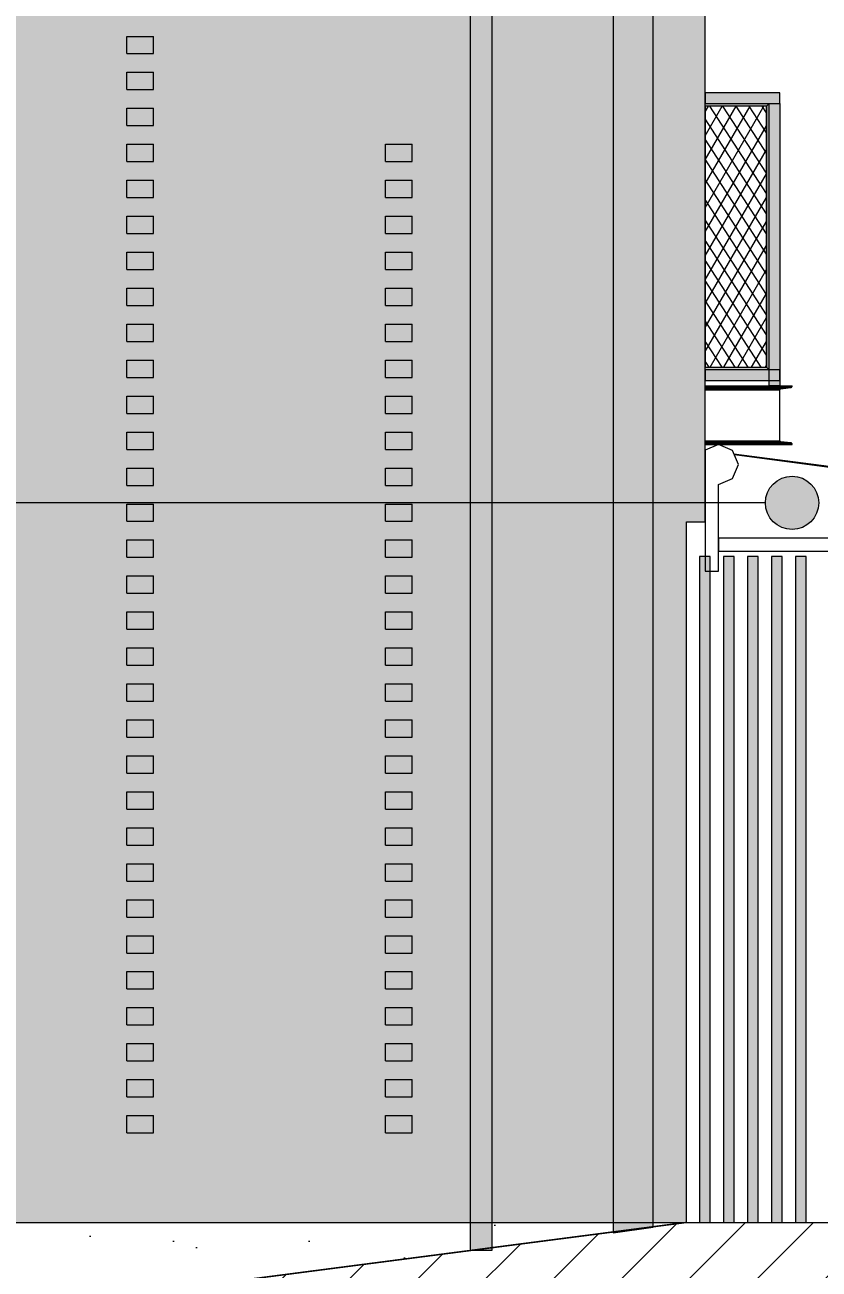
# Model space of a CAD drawing. Header units: millimetres. Extents: x 476571643 to 477489869, y 4620928210 to 4621294454.
# Drawn here: x 477418358 to 477421337, y 4621033012 to 4621037681 of the extents above; entities that cross this region are included whole.
import ezdxf

# ---------------------------------------------------------------- set-up
doc = ezdxf.new("R2010")
doc.units = ezdxf.units.MM
doc.header["$MEASUREMENT"] = 0
doc.set_wipeout_variables(frame=1)
doc.linetypes.add('Wipeout_Contour', pattern=[1000, 0, -1000])
for name, color, linetype, lineweight in [('0_Pen_No__250_Pen_No__255', 255, 'Continuous', 0), ('0_Pen_No__250_Pen_No__7', 7, 'Continuous', 0), ('2D Drafting - General_Pen_No__7_Pen_No__250', 7, 'Continuous', 0), ('2D Drafting - General_Pen_No__7_Pen_No__7', 7, 'Continuous', 0), ('New_2D Drafting - General_Pen_No__30_Pen_No__9_Pen_No__9_Pen_No__255', 255, 'Continuous', 0), ('New_2D Drafting - General_Pen_No__30_Pen_No__9_Pen_No__9_Pen_No__42', 250, 'Continuous', 0), ('New_2D Drafting - General_Pen_No__30_Pen_No__9_Pen_No__9_Pen_No__7', 7, 'Continuous', 0), ('New_2D Drafting - General_Pen_No__4', 7, 'Continuous', 0), ('New_2D Drafting - General_Pen_No__7', 7, 'Continuous', 0), ('New_Interior - Furniture _Pen_No__250', 7, 'Continuous', 0), ('New_Structural - Bearing_Pen_No__250', 7, 'Continuous', 0), ('Structural - Bearing_Pen_No__7', 7, 'Continuous', 0), ('zoma_Pen_No__1', 1, 'Continuous', 0), ('zoma_Pen_No__5_Pen_No__142', 142, 'Continuous', 0)]:
    doc.layers.add(name, color=color, linetype=linetype, lineweight=lineweight)
doc.layers.add('New_2D Drafting - General_Pen_No__30_Pen_No__9_Pen_No__9_Pen_No__254', color=7, linetype='Continuous', lineweight=0, true_color=0xcccccc)
for name, color, linetype in [('New_Interior - Furniture', 7, 'Continuous'), ('zoma', 7, 'Continuous'), ('zoma_Pen_No__5', 7, 'Continuous')]:
    doc.layers.add(name, color=color, linetype=linetype)
doc.styles.add('GENERATED_STYLE_2', font='arial.ttf')
doc.dimstyles.new('GENERATED_STYLE__5', dxfattribs={"dimtxt": 300, "dimasz": 152, "dimexe": 0.18, "dimexo": 3, "dimgap": 0.09, "dimtad": 1, "dimtih": 1, "dimtoh": 1, "dimlfac": 0.001, "dimzin": 0, "dimdsep": 46, "dimtxsty": 'GENERATED_STYLE_2', "dimblk": 'ARROWHEAD_2', "dimblk1": 'ARROWHEAD_2', "dimblk2": 'ARROWHEAD_2', "dimcen": 0.09, "dimclrd": 1, "dimclre": 1, "dimclrt": 1, "dimadec": 0, "dimazin": 0, "dimtfac": 1, "dimtdec": 4, "dimtmove": 0, "dimatfit": 3, "dimfxl": 1, "dimtolj": 1, "dimtzin": 0, "dimarcsym": 0})

# ---------------------------------------------------------------- blocks, each defined once
blk = doc.blocks.new('*D1729', base_point=(476844527.1, 4621385791))
at = {"layer": 'zoma_Pen_No__1', "color": 1, "linetype": 'Continuous', "lineweight": 0, "transparency": 16777216}
for p, q in [((477420839.6, 4621041515.4), (477420839.6, 4621041815.4)), ((477429508.9, 4621041515.4), (477429508.9, 4621041815.4)), ((477420897.3, 4621041765.4), (477420781.8, 4621041565.4)), ((477429451.1, 4621041565.4), (477429566.6, 4621041765.4)), ((477420741.8, 4621041665.4), (477420839.6, 4621041665.4)), ((477420839.6, 4621041665.4), (477429508.9, 4621041665.4)), ((477429508.9, 4621041665.4), (477429606.7, 4621041665.4))]:
    blk.add_line(p, q, dxfattribs=at)
at = {"layer": 'zoma_Pen_No__1', "color": 1, "lineweight": 0, "transparency": 16777216, "insert": (477424661.3, 4621041725.4), "char_height": 300, "attachment_point": 7, "style": 'GENERATED_STYLE_2'}
blk.add_mtext('\\A1;{\\pql;\\fArial CYR|b0|i0|c204|p34;12.79}', dxfattribs=at)
blk = doc.blocks.new('ARROWHEAD_2')
at = {"color": 0, "linetype": 'Continuous', "lineweight": 0}
for p, q in [((-0.378, -0.655), (0.378, 0.655)), ((0, 0), (-1, 0))]:
    blk.add_line(p, q, dxfattribs=at)
blk = doc.blocks.new('Line_121', base_point=(477421235.9, 4621035887.1))
at = {"layer": 'zoma_Pen_No__5_Pen_No__142', "linetype": 'Continuous', "lineweight": 0}
blk.add_hatch(color=142, dxfattribs=at).paths.add_polyline_path([(477421135.9, 4621035887.1), (477421143.5, 4621035848.8), (477421165.2, 4621035816.4), (477421197.6, 4621035794.7), (477421235.9, 4621035787.1), (477421274.2, 4621035794.7), (477421306.6, 4621035816.4), (477421328.3, 4621035848.8), (477421335.9, 4621035887.1), (477421328.3, 4621035925.3), (477421306.6, 4621035957.8), (477421274.2, 4621035979.5), (477421235.9, 4621035987.1), (477421197.6, 4621035979.5), (477421165.2, 4621035957.8), (477421143.5, 4621035925.3)])
at = {"layer": 'zoma_Pen_No__5_Pen_No__142', "color": 142, "linetype": 'Continuous', "lineweight": 0}
blk.add_line((477421135.9, 4621035887.1), (477390425.5, 4621035887.1), dxfattribs=at)
blk.add_circle((477421235.9, 4621035887.1), 100, dxfattribs=at)

msp = doc.modelspace()

# ---------------------------------------------------------------- hatches: boundary and pattern name
at = {"layer": '0_Pen_No__250_Pen_No__255', "linetype": 'Continuous', "lineweight": 0, "true_color": 0x3f3f3f}
msp.add_hatch(color=250, dxfattribs=at).paths.add_polyline_path([(477420029.743, 4621033081.454), (477420029.743, 4621044388.623), (477420109.912, 4621044388.623), (477420110.215, 4621033081.453)])
at = {"layer": '2D Drafting - General_Pen_No__7_Pen_No__7', "linetype": 'Continuous', "lineweight": 0}
h = msp.add_hatch(dxfattribs=at)
h.set_pattern_fill('MASONRY_BLOCK', style=0, pattern_type=2)
h.set_pattern_definition([(45, (476844527.15, 4621385791.04), (-127.279217, 127.279217), [])])
h.paths.add_polyline_path([(477397447.492, 4621030330.28), (477397447.492, 4621030887.514), (477403139.915, 4621030886.115), (477420839.514, 4621033186.771), (477429853.107, 4621033186.771), (477429853.107, 4621032629.786), (477420818.788, 4621032629.786), (477403139.717, 4621030330.273)])
at = {"layer": 'New_2D Drafting - General_Pen_No__30_Pen_No__9_Pen_No__9_Pen_No__254', "linetype": 'Continuous', "lineweight": 0, "true_color": 0xcccccc}
h = msp.add_hatch(dxfattribs=at)
h.set_pattern_fill('BRICK___RUNNING_BOND', color=254, style=0, pattern_type=2)
h.set_pattern_definition([(0, (477413739.56, 4621041395.33), (0, 66.64), []), (90, (477413739.56, 4621041395.33), (-244.8, 0), [66.64, -66.64]), (90, (477413861.96, 4621041461.97), (-244.8, 0), [66.64, -66.64])])
h.paths.add_polyline_path([(477403139.987, 4621036386.105), (477403139.987, 4621033186.115), (477420834.96, 4621033186.115), (477420839.514, 4621033186.772), (477420839.514, 4621035816.115), (477420909.569, 4621035816.115), (477420909.562, 4621045926.117), (477420909.911, 4621045926.117), (477420909.911, 4621046385.708), (477403139.988, 4621046385.712)])
h.paths.add_polyline_path([(477410439.128, 4621038886.115), (477412039.561, 4621038886.115), (477412039.561, 4621037286.115), (477410439.128, 4621037286.115)], flags=0)
h.paths.add_polyline_path([(477410439.128, 4621042086.115), (477412039.561, 4621042086.115), (477412039.561, 4621040486.115), (477410439.128, 4621040486.115)], flags=0)
h.paths.add_polyline_path([(477410439.561, 4621034086.115), (477412039.561, 4621034086.115), (477412039.561, 4621035686.115), (477410439.561, 4621035686.115)], flags=0)
h.paths.add_polyline_path([(477412039.561, 4621043686.115), (477412039.561, 4621045286.115), (477410439.562, 4621045286.115), (477410439.562, 4621043686.115)], flags=0)
at = {"layer": 'New_2D Drafting - General_Pen_No__30_Pen_No__9_Pen_No__9_Pen_No__255', "linetype": 'Continuous', "lineweight": 0}
for points in [[(477420564.56, 4621033147.148), (477420714.56, 4621033168.765), (477420714.56, 4621045686.141), (477420564.56, 4621045686.141)], [(477421189.557, 4621037426.117), (477420909.891, 4621037426.117), (477420909.891, 4621037386.117), (477421189.557, 4621037386.117)], [(477421139.551, 4621037376.117), (477420909.891, 4621037376.117), (477420909.891, 4621037386.117), (477421149.551, 4621037386.117)], [(477421139.551, 4621036396.115), (477421149.551, 4621036386.115), (477421149.551, 4621037386.117), (477421139.551, 4621037376.117)], [(477421189.557, 4621036326.115), (477421149.551, 4621036326.115), (477421149.551, 4621037386.117), (477421189.557, 4621037386.117)], [(477421149.92, 4621036386.115), (477420909.891, 4621036386.115), (477420909.891, 4621036396.115), (477421139.92, 4621036396.115)], [(477421189.557, 4621036386.115), (477420909.891, 4621036386.115), (477420909.891, 4621036346.115), (477421189.557, 4621036346.115)], [(477421108.56, 4621035686.115), (477421068.56, 4621035686.115), (477421068.56, 4621033186.127), (477421108.56, 4621033186.127)], [(477421198.56, 4621035686.115), (477421158.56, 4621035686.115), (477421158.56, 4621033186.127), (477421198.56, 4621033186.127)], [(477421288.56, 4621035686.115), (477421248.56, 4621035686.115), (477421248.56, 4621033186.127), (477421288.56, 4621033186.127)]]:
    msp.add_hatch(color=255, dxfattribs=at).paths.add_polyline_path(points)
at = {"layer": 'New_2D Drafting - General_Pen_No__30_Pen_No__9_Pen_No__9_Pen_No__42', "linetype": 'Continuous', "lineweight": 0, "true_color": 0xc7c8ca}
h = msp.add_hatch(dxfattribs=at)
h.set_pattern_fill('CUT_STONE', color=9, style=0, pattern_type=2)
h.set_pattern_definition([(45, (477413739.56, 4621042195.33), (-254.5584, 254.5584), [0, -240, 0, -360]), (110, (477414539.56, 4621042195.33), (338.289, 123.127), [0, -176, 0, -304])])
h.paths.add_polyline_path([(477403139.854, 4621033186.115), (477420834.96, 4621033186.115), (477403139.915, 4621030886.115)])
at = {"layer": 'New_2D Drafting - General_Pen_No__7', "linetype": 'Continuous', "lineweight": 0}
h = msp.add_hatch(dxfattribs=at)
h.set_pattern_fill('BATT_INSULATION', style=0, pattern_type=2)
h.set_pattern_definition([(60, (476844527.15, 4621385791.044), (-38.9711432, 22.5), []), (122.8330945, (476844527.15, 4621385791.044), (36.8060797, 18.75), [])])
h.paths.add_polyline_path([(477420909.891, 4621036396.115), (477421139.551, 4621036396.115), (477421139.551, 4621037376.117), (477420909.891, 4621037376.117)])

# ---------------------------------------------------------------- linework, layer by layer
at = {"layer": '0_Pen_No__250_Pen_No__7', "color": 7, "linetype": 'Continuous', "lineweight": 0, "flags": 128}
msp.add_lwpolyline([(477420029.743, 4621033081.454), (477420029.743, 4621044388.623), (477420109.912, 4621044388.623), (477420110.215, 4621033081.453)], close=True, dxfattribs=at)
at = {"layer": '2D Drafting - General_Pen_No__7_Pen_No__250', "color": 7, "linetype": 'Continuous', "lineweight": 0, "flags": 128}
msp.add_lwpolyline([(477397447.492, 4621030330.28), (477397447.492, 4621030887.514), (477403139.915, 4621030886.115), (477420839.514, 4621033186.771), (477429853.107, 4621033186.771), (477429853.107, 4621032629.786), (477420818.788, 4621032629.786), (477403139.717, 4621030330.273)], close=True, dxfattribs=at)
at = {"layer": 'New_2D Drafting - General_Pen_No__30_Pen_No__9_Pen_No__9_Pen_No__7', "color": 7, "linetype": 'Continuous', "lineweight": 0, "flags": 128}
for points in [[(477403139.987, 4621036386.105), (477403139.987, 4621033186.115), (477420834.96, 4621033186.115), (477420839.514, 4621033186.772), (477420839.514, 4621035816.115), (477420909.569, 4621035816.115), (477420909.562, 4621045926.117), (477420909.911, 4621045926.117), (477420909.911, 4621046385.708), (477403139.988, 4621046385.712)], [(477420564.56, 4621033147.148), (477420714.56, 4621033168.765), (477420714.56, 4621045686.141), (477420564.56, 4621045686.141)], [(477421189.557, 4621037426.117), (477420909.891, 4621037426.117), (477420909.891, 4621037386.117), (477421189.557, 4621037386.117)], [(477421139.551, 4621037376.117), (477420909.891, 4621037376.117), (477420909.891, 4621037386.117), (477421149.551, 4621037386.117)], [(477421139.551, 4621036396.115), (477421149.551, 4621036386.115), (477421149.551, 4621037386.117), (477421139.551, 4621037376.117)], [(477421189.557, 4621036326.115), (477421149.551, 4621036326.115), (477421149.551, 4621037386.117), (477421189.557, 4621037386.117)], [(477421149.92, 4621036386.115), (477420909.891, 4621036386.115), (477420909.891, 4621036396.115), (477421139.92, 4621036396.115)], [(477421189.557, 4621036386.115), (477420909.891, 4621036386.115), (477420909.891, 4621036346.115), (477421189.557, 4621036346.115)], [(477421108.56, 4621035686.115), (477421068.56, 4621035686.115), (477421068.56, 4621033186.127), (477421108.56, 4621033186.127)], [(477421198.56, 4621035686.115), (477421158.56, 4621035686.115), (477421158.56, 4621033186.127), (477421198.56, 4621033186.127)], [(477421288.56, 4621035686.115), (477421248.56, 4621035686.115), (477421248.56, 4621033186.127), (477421288.56, 4621033186.127)], [(477403139.854, 4621033186.115), (477420834.96, 4621033186.115), (477403139.915, 4621030886.115)]]:
    msp.add_lwpolyline(points, close=True, dxfattribs=at)
at = {"layer": 'New_2D Drafting - General_Pen_No__4', "color": 7, "linetype": 'Continuous', "lineweight": 0, "flags": 128}
msp.add_lwpolyline([(477420909.891, 4621036396.115), (477421139.551, 4621036396.115), (477421139.551, 4621037376.117), (477420909.891, 4621037376.117)], close=True, dxfattribs=at)
at = {"layer": 'New_Structural - Bearing_Pen_No__250', "color": 7, "linetype": 'Continuous', "lineweight": 0}
for p, q in [((477418740.575, 4621037637.856), (477418840.575, 4621037637.856)), ((477418740.575, 4621037572.856), (477418740.575, 4621037637.856)), ((477418840.575, 4621037572.856), (477418840.575, 4621037637.856)), ((477418740.575, 4621037572.856), (477418840.575, 4621037572.856)), ((477418740.575, 4621037502.856), (477418840.575, 4621037502.856)), ((477418740.575, 4621037437.856), (477418740.575, 4621037502.856)), ((477418840.575, 4621037437.856), (477418840.575, 4621037502.856)), ((477418740.575, 4621037437.856), (477418840.575, 4621037437.856)), ((477418740.575, 4621037367.856), (477418840.575, 4621037367.856)), ((477418740.575, 4621037302.856), (477418740.575, 4621037367.856)), ((477418840.575, 4621037302.856), (477418840.575, 4621037367.856)), ((477418740.575, 4621037302.856), (477418840.575, 4621037302.856)), ((477418740.575, 4621037232.856), (477418840.575, 4621037232.856)), ((477418740.575, 4621037167.856), (477418740.575, 4621037232.856)), ((477418840.575, 4621037167.856), (477418840.575, 4621037232.856)), ((477419710.819, 4621037232.856), (477419810.819, 4621037232.856)), ((477419710.819, 4621037167.856), (477419710.819, 4621037232.856)), ((477419810.819, 4621037167.856), (477419810.819, 4621037232.856)), ((477418740.575, 4621037167.856), (477418840.575, 4621037167.856)), ((477419710.819, 4621037167.856), (477419810.819, 4621037167.856)), ((477418740.575, 4621037097.856), (477418840.575, 4621037097.856)), ((477418740.575, 4621037032.856), (477418740.575, 4621037097.856)), ((477418840.575, 4621037032.856), (477418840.575, 4621037097.856)), ((477419710.819, 4621037097.856), (477419810.819, 4621037097.856)), ((477419710.819, 4621037032.856), (477419710.819, 4621037097.856)), ((477419810.819, 4621037032.856), (477419810.819, 4621037097.856)), ((477418740.575, 4621037032.856), (477418840.575, 4621037032.856)), ((477419710.819, 4621037032.856), (477419810.819, 4621037032.856)), ((477418740.575, 4621036962.856), (477418840.575, 4621036962.856)), ((477418740.575, 4621036897.856), (477418740.575, 4621036962.856)), ((477418840.575, 4621036897.856), (477418840.575, 4621036962.856)), ((477419710.819, 4621036962.856), (477419810.819, 4621036962.856)), ((477419710.819, 4621036897.856), (477419710.819, 4621036962.856)), ((477419810.819, 4621036897.856), (477419810.819, 4621036962.856)), ((477418740.575, 4621036897.856), (477418840.575, 4621036897.856)), ((477419710.819, 4621036897.856), (477419810.819, 4621036897.856)), ((477418740.575, 4621036827.856), (477418840.575, 4621036827.856)), ((477418740.575, 4621036762.856), (477418740.575, 4621036827.856)), ((477418840.575, 4621036762.856), (477418840.575, 4621036827.856)), ((477419710.819, 4621036827.856), (477419810.819, 4621036827.856)), ((477419710.819, 4621036762.856), (477419710.819, 4621036827.856)), ((477419810.819, 4621036762.856), (477419810.819, 4621036827.856)), ((477418740.575, 4621036762.856), (477418840.575, 4621036762.856)), ((477419710.819, 4621036762.856), (477419810.819, 4621036762.856)), ((477418740.575, 4621036692.856), (477418840.575, 4621036692.856)), ((477418740.575, 4621036627.856), (477418740.575, 4621036692.856)), ((477418840.575, 4621036627.856), (477418840.575, 4621036692.856)), ((477419710.819, 4621036692.856), (477419810.819, 4621036692.856)), ((477419710.819, 4621036627.856), (477419710.819, 4621036692.856)), ((477419810.819, 4621036627.856), (477419810.819, 4621036692.856)), ((477418740.575, 4621036627.856), (477418840.575, 4621036627.856)), ((477419710.819, 4621036627.856), (477419810.819, 4621036627.856)), ((477418740.575, 4621036557.856), (477418840.575, 4621036557.856)), ((477418740.575, 4621036492.856), (477418740.575, 4621036557.856)), ((477418840.575, 4621036492.856), (477418840.575, 4621036557.856)), ((477419710.819, 4621036557.856), (477419810.819, 4621036557.856)), ((477419710.819, 4621036492.856), (477419710.819, 4621036557.856)), ((477419810.819, 4621036492.856), (477419810.819, 4621036557.856)), ((477418740.575, 4621036492.856), (477418840.575, 4621036492.856)), ((477419710.819, 4621036492.856), (477419810.819, 4621036492.856)), ((477418740.575, 4621036422.856), (477418840.575, 4621036422.856)), ((477418740.575, 4621036357.856), (477418740.575, 4621036422.856)), ((477418840.575, 4621036357.856), (477418840.575, 4621036422.856)), ((477419710.819, 4621036422.856), (477419810.819, 4621036422.856)), ((477419710.819, 4621036357.856), (477419710.819, 4621036422.856)), ((477419810.819, 4621036357.856), (477419810.819, 4621036422.856)), ((477418740.575, 4621036357.856), (477418840.575, 4621036357.856)), ((477419710.819, 4621036357.856), (477419810.819, 4621036357.856)), ((477418740.575, 4621036287.856), (477418840.575, 4621036287.856)), ((477418740.575, 4621036222.856), (477418740.575, 4621036287.856)), ((477418840.575, 4621036222.856), (477418840.575, 4621036287.856)), ((477419710.819, 4621036287.856), (477419810.819, 4621036287.856)), ((477419710.819, 4621036222.856), (477419710.819, 4621036287.856)), ((477419810.819, 4621036222.856), (477419810.819, 4621036287.856)), ((477418740.575, 4621036222.856), (477418840.575, 4621036222.856)), ((477419710.819, 4621036222.856), (477419810.819, 4621036222.856)), ((477418740.575, 4621036152.856), (477418840.575, 4621036152.856)), ((477418740.575, 4621036087.856), (477418740.575, 4621036152.856)), ((477418840.575, 4621036087.856), (477418840.575, 4621036152.856)), ((477419710.819, 4621036152.856), (477419810.819, 4621036152.856)), ((477419710.819, 4621036087.856), (477419710.819, 4621036152.856)), ((477419810.819, 4621036087.856), (477419810.819, 4621036152.856)), ((477418740.575, 4621036087.856), (477418840.575, 4621036087.856)), ((477419710.819, 4621036087.856), (477419810.819, 4621036087.856)), ((477418740.575, 4621036017.856), (477418840.575, 4621036017.856)), ((477418740.575, 4621035952.856), (477418740.575, 4621036017.856)), ((477418840.575, 4621035952.856), (477418840.575, 4621036017.856)), ((477419710.819, 4621036017.856), (477419810.819, 4621036017.856)), ((477419710.819, 4621035952.856), (477419710.819, 4621036017.856)), ((477419810.819, 4621035952.856), (477419810.819, 4621036017.856)), ((477418740.575, 4621035952.856), (477418840.575, 4621035952.856)), ((477419710.819, 4621035952.856), (477419810.819, 4621035952.856)), ((477418740.575, 4621035882.856), (477418840.575, 4621035882.856)), ((477418740.575, 4621035817.856), (477418740.575, 4621035882.856)), ((477418840.575, 4621035817.856), (477418840.575, 4621035882.856)), ((477419710.819, 4621035882.856), (477419810.819, 4621035882.856)), ((477419710.819, 4621035817.856), (477419710.819, 4621035882.856)), ((477419810.819, 4621035817.856), (477419810.819, 4621035882.856)), ((477418740.575, 4621035817.856), (477418840.575, 4621035817.856)), ((477419710.819, 4621035817.856), (477419810.819, 4621035817.856)), ((477418740.575, 4621035747.856), (477418840.575, 4621035747.856)), ((477418740.575, 4621035682.856), (477418740.575, 4621035747.856)), ((477418840.575, 4621035682.856), (477418840.575, 4621035747.856)), ((477419710.819, 4621035747.856), (477419810.819, 4621035747.856)), ((477419710.819, 4621035682.856), (477419710.819, 4621035747.856)), ((477419810.819, 4621035682.856), (477419810.819, 4621035747.856)), ((477418740.575, 4621035682.856), (477418840.575, 4621035682.856)), ((477419710.819, 4621035682.856), (477419810.819, 4621035682.856)), ((477418740.575, 4621035612.856), (477418840.575, 4621035612.856)), ((477418740.575, 4621035547.856), (477418740.575, 4621035612.856)), ((477418840.575, 4621035547.856), (477418840.575, 4621035612.856)), ((477419710.819, 4621035612.856), (477419810.819, 4621035612.856)), ((477419710.819, 4621035547.856), (477419710.819, 4621035612.856)), ((477419810.819, 4621035547.856), (477419810.819, 4621035612.856)), ((477418740.575, 4621035547.856), (477418840.575, 4621035547.856)), ((477419710.819, 4621035547.856), (477419810.819, 4621035547.856)), ((477418740.575, 4621035477.856), (477418840.575, 4621035477.856)), ((477418740.575, 4621035412.856), (477418740.575, 4621035477.856)), ((477418840.575, 4621035412.856), (477418840.575, 4621035477.856)), ((477419710.819, 4621035477.856), (477419810.819, 4621035477.856)), ((477419710.819, 4621035412.856), (477419710.819, 4621035477.856)), ((477419810.819, 4621035412.856), (477419810.819, 4621035477.856)), ((477418740.575, 4621035412.856), (477418840.575, 4621035412.856)), ((477419710.819, 4621035412.856), (477419810.819, 4621035412.856)), ((477418740.575, 4621035342.856), (477418840.575, 4621035342.856)), ((477418740.575, 4621035277.856), (477418740.575, 4621035342.856)), ((477418840.575, 4621035277.856), (477418840.575, 4621035342.856)), ((477419710.819, 4621035342.856), (477419810.819, 4621035342.856)), ((477419710.819, 4621035277.856), (477419710.819, 4621035342.856)), ((477419810.819, 4621035277.856), (477419810.819, 4621035342.856)), ((477418740.575, 4621035277.856), (477418840.575, 4621035277.856)), ((477419710.819, 4621035277.856), (477419810.819, 4621035277.856)), ((477418740.575, 4621035207.856), (477418840.575, 4621035207.856)), ((477418740.575, 4621035142.856), (477418740.575, 4621035207.856)), ((477418840.575, 4621035142.856), (477418840.575, 4621035207.856)), ((477419710.819, 4621035207.856), (477419810.819, 4621035207.856)), ((477419710.819, 4621035142.856), (477419710.819, 4621035207.856)), ((477419810.819, 4621035142.856), (477419810.819, 4621035207.856)), ((477418740.575, 4621035142.856), (477418840.575, 4621035142.856)), ((477419710.819, 4621035142.856), (477419810.819, 4621035142.856)), ((477418740.575, 4621035072.856), (477418840.575, 4621035072.856)), ((477418740.575, 4621035007.856), (477418740.575, 4621035072.856)), ((477418840.575, 4621035007.856), (477418840.575, 4621035072.856)), ((477419710.819, 4621035072.856), (477419810.819, 4621035072.856)), ((477419710.819, 4621035007.856), (477419710.819, 4621035072.856)), ((477419810.819, 4621035007.856), (477419810.819, 4621035072.856)), ((477418740.575, 4621035007.856), (477418840.575, 4621035007.856)), ((477419710.819, 4621035007.856), (477419810.819, 4621035007.856)), ((477418740.575, 4621034937.856), (477418840.575, 4621034937.856)), ((477418740.575, 4621034872.856), (477418740.575, 4621034937.856)), ((477418840.575, 4621034872.856), (477418840.575, 4621034937.856)), ((477419710.819, 4621034937.856), (477419810.819, 4621034937.856)), ((477419710.819, 4621034872.856), (477419710.819, 4621034937.856)), ((477419810.819, 4621034872.856), (477419810.819, 4621034937.856)), ((477418740.575, 4621034872.856), (477418840.575, 4621034872.856)), ((477419710.819, 4621034872.856), (477419810.819, 4621034872.856)), ((477418740.575, 4621034802.856), (477418840.575, 4621034802.856)), ((477418740.575, 4621034737.856), (477418740.575, 4621034802.856)), ((477418840.575, 4621034737.856), (477418840.575, 4621034802.856)), ((477419710.819, 4621034802.856), (477419810.819, 4621034802.856)), ((477419710.819, 4621034737.856), (477419710.819, 4621034802.856)), ((477419810.819, 4621034737.856), (477419810.819, 4621034802.856)), ((477418740.575, 4621034737.856), (477418840.575, 4621034737.856)), ((477419710.819, 4621034737.856), (477419810.819, 4621034737.856)), ((477418740.575, 4621034667.856), (477418840.575, 4621034667.856)), ((477418740.575, 4621034602.856), (477418740.575, 4621034667.856)), ((477418840.575, 4621034602.856), (477418840.575, 4621034667.856)), ((477419710.819, 4621034667.856), (477419810.819, 4621034667.856)), ((477419710.819, 4621034602.856), (477419710.819, 4621034667.856)), ((477419810.819, 4621034602.856), (477419810.819, 4621034667.856)), ((477418740.575, 4621034602.856), (477418840.575, 4621034602.856)), ((477419710.819, 4621034602.856), (477419810.819, 4621034602.856)), ((477418740.575, 4621034532.856), (477418840.575, 4621034532.856)), ((477418740.575, 4621034467.856), (477418740.575, 4621034532.856)), ((477418840.575, 4621034467.856), (477418840.575, 4621034532.856)), ((477419710.819, 4621034532.856), (477419810.819, 4621034532.856)), ((477419710.819, 4621034467.856), (477419710.819, 4621034532.856)), ((477419810.819, 4621034467.856), (477419810.819, 4621034532.856)), ((477418740.575, 4621034467.856), (477418840.575, 4621034467.856)), ((477419710.819, 4621034467.856), (477419810.819, 4621034467.856)), ((477418740.575, 4621034397.856), (477418840.575, 4621034397.856)), ((477418740.575, 4621034332.856), (477418740.575, 4621034397.856)), ((477418840.575, 4621034332.856), (477418840.575, 4621034397.856)), ((477419710.819, 4621034397.856), (477419810.819, 4621034397.856)), ((477419710.819, 4621034332.856), (477419710.819, 4621034397.856)), ((477419810.819, 4621034332.856), (477419810.819, 4621034397.856)), ((477418740.575, 4621034332.856), (477418840.575, 4621034332.856)), ((477419710.819, 4621034332.856), (477419810.819, 4621034332.856)), ((477418740.575, 4621034262.856), (477418840.575, 4621034262.856)), ((477418740.575, 4621034197.856), (477418740.575, 4621034262.856)), ((477418840.575, 4621034197.856), (477418840.575, 4621034262.856)), ((477419710.819, 4621034262.856), (477419810.819, 4621034262.856)), ((477419710.819, 4621034197.856), (477419710.819, 4621034262.856)), ((477419810.819, 4621034197.856), (477419810.819, 4621034262.856)), ((477418740.575, 4621034197.856), (477418840.575, 4621034197.856)), ((477419710.819, 4621034197.856), (477419810.819, 4621034197.856)), ((477418740.575, 4621034127.856), (477418840.575, 4621034127.856)), ((477418740.575, 4621034062.856), (477418740.575, 4621034127.856)), ((477418840.575, 4621034062.856), (477418840.575, 4621034127.856)), ((477419710.819, 4621034127.856), (477419810.819, 4621034127.856)), ((477419710.819, 4621034062.856), (477419710.819, 4621034127.856)), ((477419810.819, 4621034062.856), (477419810.819, 4621034127.856)), ((477418740.575, 4621034062.856), (477418840.575, 4621034062.856)), ((477419710.819, 4621034062.856), (477419810.819, 4621034062.856)), ((477418740.575, 4621033992.856), (477418840.575, 4621033992.856)), ((477418740.575, 4621033927.856), (477418740.575, 4621033992.856)), ((477418840.575, 4621033927.856), (477418840.575, 4621033992.856)), ((477419710.819, 4621033992.856), (477419810.819, 4621033992.856)), ((477419710.819, 4621033927.856), (477419710.819, 4621033992.856)), ((477419810.819, 4621033927.856), (477419810.819, 4621033992.856)), ((477418740.575, 4621033927.856), (477418840.575, 4621033927.856)), ((477419710.819, 4621033927.856), (477419810.819, 4621033927.856)), ((477418740.575, 4621033857.856), (477418840.575, 4621033857.856)), ((477418740.575, 4621033792.856), (477418740.575, 4621033857.856)), ((477418840.575, 4621033792.856), (477418840.575, 4621033857.856)), ((477419710.819, 4621033857.856), (477419810.819, 4621033857.856)), ((477419710.819, 4621033792.856), (477419710.819, 4621033857.856)), ((477419810.819, 4621033792.856), (477419810.819, 4621033857.856)), ((477418740.575, 4621033792.856), (477418840.575, 4621033792.856)), ((477419710.819, 4621033792.856), (477419810.819, 4621033792.856)), ((477418740.575, 4621033722.856), (477418840.575, 4621033722.856)), ((477418740.575, 4621033657.856), (477418740.575, 4621033722.856)), ((477418840.575, 4621033657.856), (477418840.575, 4621033722.856)), ((477419710.819, 4621033722.856), (477419810.819, 4621033722.856)), ((477419710.819, 4621033657.856), (477419710.819, 4621033722.856)), ((477419810.819, 4621033657.856), (477419810.819, 4621033722.856)), ((477418740.575, 4621033657.856), (477418840.575, 4621033657.856)), ((477419710.819, 4621033657.856), (477419810.819, 4621033657.856)), ((477418740.575, 4621033587.856), (477418840.575, 4621033587.856)), ((477418740.575, 4621033522.856), (477418740.575, 4621033587.856)), ((477418840.575, 4621033522.856), (477418840.575, 4621033587.856)), ((477419710.819, 4621033587.856), (477419810.819, 4621033587.856)), ((477419710.819, 4621033522.856), (477419710.819, 4621033587.856)), ((477419810.819, 4621033522.856), (477419810.819, 4621033587.856)), ((477418740.575, 4621033522.856), (477418840.575, 4621033522.856)), ((477419710.819, 4621033522.856), (477419810.819, 4621033522.856))]:
    msp.add_line(p, q, dxfattribs=at)
at = {"layer": 'Structural - Bearing_Pen_No__7', "color": 7, "linetype": 'Continuous', "lineweight": 0}
for p, q in [((477420909.864, 4621036326.123), (477421235.883, 4621036326.123)), ((477420909.864, 4621036323.628), (477421235.883, 4621036323.628)), ((477420909.864, 4621036319.673), (477421231.421, 4621036319.673)), ((477421194.02, 4621036315.683), (477421231.421, 4621036319.673)), ((477421231.421, 4621036319.673), (477421232.643, 4621036319.932)), ((477421232.643, 4621036319.932), (477421234.346, 4621036320.799)), ((477421234.346, 4621036320.799), (477421235.484, 4621036322.097)), ((477421235.484, 4621036322.097), (477421235.883, 4621036323.628)), ((477421235.883, 4621036323.628), (477421235.883, 4621036326.123)), ((477420909.863, 4621036315.683), (477421194.02, 4621036315.683)), ((477420909.863, 4621036311.728), (477421189.557, 4621036311.728)), ((477421189.557, 4621036311.728), (477421189.957, 4621036313.259)), ((477421189.557, 4621036120.518), (477421189.557, 4621036311.728)), ((477421189.957, 4621036313.259), (477421191.095, 4621036314.556)), ((477421191.095, 4621036314.556), (477421192.798, 4621036315.423)), ((477421192.798, 4621036315.423), (477421194.02, 4621036315.683)), ((477421189.957, 4621036118.987), (477421189.557, 4621036120.518)), ((477421191.095, 4621036117.689), (477421189.957, 4621036118.987)), ((477421192.798, 4621036116.822), (477421191.095, 4621036117.689)), ((477421194.02, 4621036116.563), (477421192.798, 4621036116.822)), ((477421231.421, 4621036112.573), (477421194.02, 4621036116.563)), ((477421232.643, 4621036112.313), (477421231.421, 4621036112.573)), ((477421234.346, 4621036111.446), (477421232.643, 4621036112.313)), ((477421235.484, 4621036110.149), (477421234.346, 4621036111.446)), ((477421235.883, 4621036108.618), (477421235.484, 4621036110.149)), ((477421235.883, 4621036106.123), (477421235.883, 4621036108.618))]:
    msp.add_line(p, q, dxfattribs=at)

# ---------------------------------------------------------------- next in the draw order: wipeouts: each hides what was drawn before it
at = {"color": 254, "linetype": 'Wipeout_Contour', "lineweight": 0, "ltscale": 41810695103.40786}
msp.add_wipeout([(477420909.569, 4621036031.123), (477420909.569, 4621035631.123), (477420959.569, 4621035631.123), (477420959.569, 4621035956.123), (477421012.602, 4621035978.09), (477421034.569, 4621036031.123), (477421012.602, 4621036084.156), (477420959.569, 4621036106.123), (477420909.569, 4621036085.412)], dxfattribs=at).dxf.layer = 'New_Interior - Furniture'

# ---------------------------------------------------------------- next in the draw order: hatches: boundary and pattern name
at = {"layer": 'New_2D Drafting - General_Pen_No__30_Pen_No__9_Pen_No__9_Pen_No__255', "linetype": 'Continuous', "lineweight": 0}
for points in [[(477420928.56, 4621035686.115), (477420888.56, 4621035686.115), (477420888.56, 4621033186.127), (477420928.56, 4621033186.127)], [(477421018.56, 4621035686.115), (477420978.56, 4621035686.115), (477420978.56, 4621033186.127), (477421018.56, 4621033186.127)]]:
    msp.add_hatch(color=255, dxfattribs=at).paths.add_polyline_path(points)

# ---------------------------------------------------------------- next in the draw order: linework, layer by layer
at = {"layer": 'New_2D Drafting - General_Pen_No__30_Pen_No__9_Pen_No__9_Pen_No__7', "color": 7, "linetype": 'Continuous', "lineweight": 0, "flags": 128}
for points in [[(477420928.56, 4621035686.115), (477420888.56, 4621035686.115), (477420888.56, 4621033186.127), (477420928.56, 4621033186.127)], [(477421018.56, 4621035686.115), (477420978.56, 4621035686.115), (477420978.56, 4621033186.127), (477421018.56, 4621033186.127)]]:
    msp.add_lwpolyline(points, close=True, dxfattribs=at)
at = {"layer": 'New_Interior - Furniture _Pen_No__250', "color": 7, "linetype": 'Continuous', "lineweight": 0}
for p, q in [((477420959.569, 4621036106.123), (477420909.569, 4621036085.412)), ((477421012.602, 4621036084.156), (477420959.569, 4621036106.123)), ((477420909.569, 4621036085.412), (477420909.569, 4621035631.123)), ((477421034.569, 4621036031.123), (477421012.602, 4621036084.156)), ((477421017.8, 4621036071.607), (477423396.249, 4621035756.118)), ((477421019.302, 4621036068.381), (477423373.434, 4621035756.118)), ((477421012.602, 4621035978.09), (477421034.569, 4621036031.123)), ((477420959.569, 4621035956.123), (477421012.602, 4621035978.09)), ((477420959.569, 4621035631.123), (477420959.569, 4621035956.123)), ((477420959.569, 4621035756.123), (477420959.569, 4621035706.123)), ((477420959.569, 4621035756.123), (477423498.212, 4621035756.118)), ((477420959.569, 4621035706.123), (477423498.212, 4621035706.118)), ((477420909.569, 4621035631.123), (477420959.569, 4621035631.123))]:
    msp.add_line(p, q, dxfattribs=at)
at = {"layer": 'Structural - Bearing_Pen_No__7', "color": 7, "linetype": 'Continuous', "lineweight": 0}
for p, q in [((477420909.858, 4621036112.573), (477421231.421, 4621036112.573)), ((477420909.858, 4621036108.618), (477421235.883, 4621036108.618)), ((477420909.858, 4621036106.123), (477421235.883, 4621036106.123)), ((477420909.859, 4621036120.518), (477421189.557, 4621036120.518)), ((477420909.859, 4621036116.563), (477421194.02, 4621036116.563))]:
    msp.add_line(p, q, dxfattribs=at)

# ---------------------------------------------------------------- next in the draw order: block references
at = {"layer": 'zoma_Pen_No__5', "color": 142, "linetype": 'Continuous', "lineweight": 0}
msp.add_blockref('Line_121', (477421235.883, 4621035887.063), dxfattribs=at)

# ---------------------------------------------------------------- next in the draw order: dimensions: what is measured, and where the dimension line sits
at = {"layer": 'zoma', "color": 1, "linetype": 'Continuous', "lineweight": 0}
dim = msp.add_linear_dim(base=(477429508.85, 4621041665.359), p1=(477420839.56, 4621029136.643), p2=(477429508.85, 4621041943.47), text='12.79', dimstyle='GENERATED_STYLE__5', dxfattribs=at)
dim.commit()
dim.dimension.update_dxf_attribs({"geometry": '*D1729', "text_midpoint": (477425165.292, 4621041875.359), "dimtype": 160})

doc.saveas('drawing.dxf')
